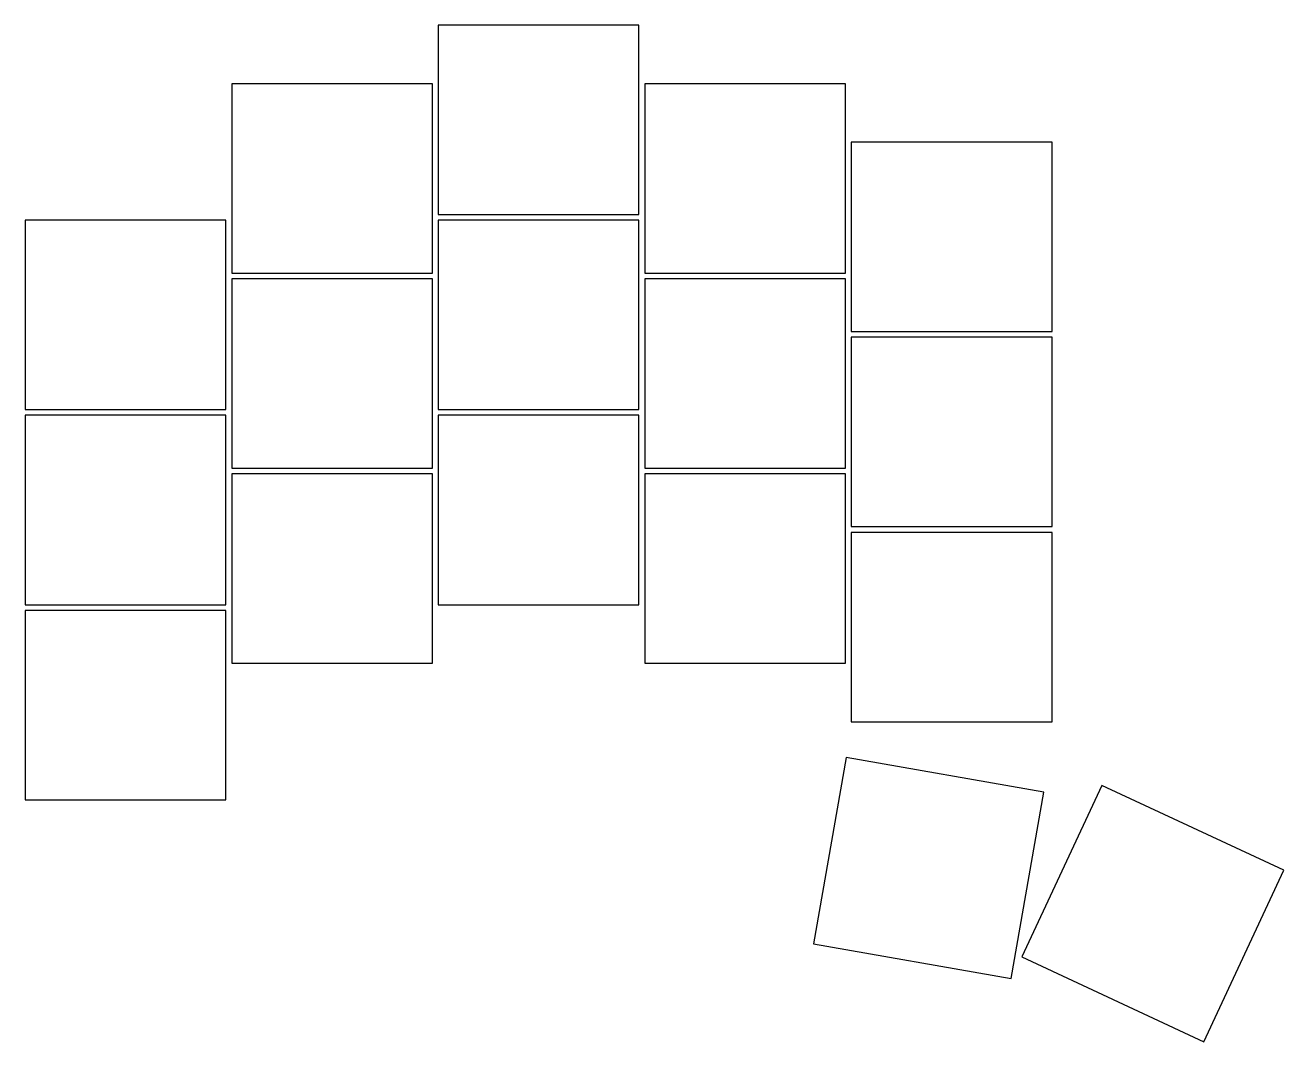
# Model space of a CAD drawing. Header units: millimetres. Extents: x -9 to 101, y -29 to 59.
import ezdxf

# ---------------------------------------------------------------- set-up
doc = ezdxf.new("R2010")
doc.units = ezdxf.units.MM

msp = doc.modelspace()

# ---------------------------------------------------------------- linework, layer by layer
for p, q in [((44.75, 59.25), (27.25, 59.25)), ((27.25, 59.25), (27.25, 42.75)), ((44.75, 42.75), (44.75, 59.25)), ((26.75, 54.15), (9.25, 54.15)), ((9.25, 54.15), (9.25, 37.65)), ((26.75, 37.65), (26.75, 54.15)), ((62.75, 54.15), (45.25, 54.15)), ((45.25, 54.15), (45.25, 37.65)), ((62.75, 37.65), (62.75, 54.15)), ((80.75, 49.05), (63.25, 49.05)), ((63.25, 49.05), (63.25, 32.55)), ((80.75, 32.55), (80.75, 49.05)), ((8.75, 42.25), (-8.75, 42.25)), ((-8.75, 42.25), (-8.75, 25.75)), ((8.75, 25.75), (8.75, 42.25)), ((27.25, 42.75), (44.75, 42.75)), ((44.75, 42.25), (27.25, 42.25)), ((27.25, 42.25), (27.25, 25.75)), ((44.75, 25.75), (44.75, 42.25)), ((9.25, 37.65), (26.75, 37.65)), ((45.25, 37.65), (62.75, 37.65)), ((26.75, 37.15), (9.25, 37.15)), ((9.25, 37.15), (9.25, 20.65)), ((26.75, 20.65), (26.75, 37.15)), ((62.75, 37.15), (45.25, 37.15)), ((45.25, 37.15), (45.25, 20.65)), ((62.75, 20.65), (62.75, 37.15)), ((63.25, 32.55), (80.75, 32.55)), ((80.75, 32.05), (63.25, 32.05)), ((63.25, 32.05), (63.25, 15.55)), ((80.75, 15.55), (80.75, 32.05)), ((-8.75, 25.75), (8.75, 25.75)), ((8.75, 25.25), (-8.75, 25.25)), ((-8.75, 25.25), (-8.75, 8.75)), ((8.75, 8.75), (8.75, 25.25)), ((27.25, 25.75), (44.75, 25.75)), ((44.75, 25.25), (27.25, 25.25)), ((27.25, 25.25), (27.25, 8.75)), ((44.75, 8.75), (44.75, 25.25)), ((9.25, 20.65), (26.75, 20.65)), ((26.75, 20.15), (9.25, 20.15)), ((9.25, 20.15), (9.25, 3.65)), ((26.75, 3.65), (26.75, 20.15)), ((45.25, 20.65), (62.75, 20.65)), ((62.75, 20.15), (45.25, 20.15)), ((45.25, 20.15), (45.25, 3.65)), ((62.75, 3.65), (62.75, 20.15)), ((63.25, 15.55), (80.75, 15.55)), ((80.75, 15.05), (63.25, 15.05)), ((63.25, 15.05), (63.25, -1.45)), ((80.75, -1.45), (80.75, 15.05)), ((-8.75, 8.75), (8.75, 8.75)), ((8.75, 8.25), (-8.75, 8.25)), ((-8.75, 8.25), (-8.75, -8.25)), ((8.75, -8.25), (8.75, 8.25)), ((27.25, 8.75), (44.75, 8.75)), ((9.25, 3.65), (26.75, 3.65)), ((45.25, 3.65), (62.75, 3.65)), ((63.25, -1.45), (80.75, -1.45)), ((62.82, -4.56), (59.95, -20.81)), ((80.05, -7.59), (62.82, -4.56)), ((77.18, -23.84), (80.05, -7.59)), ((85.1, -7), (78.12, -21.95)), ((100.96, -14.39), (85.1, -7)), ((-8.75, -8.25), (8.75, -8.25)), ((93.98, -29.35), (100.96, -14.39)), ((59.95, -20.81), (77.18, -23.84)), ((78.12, -21.95), (93.98, -29.35))]:
    msp.add_line(p, q)

doc.saveas('drawing.dxf')
